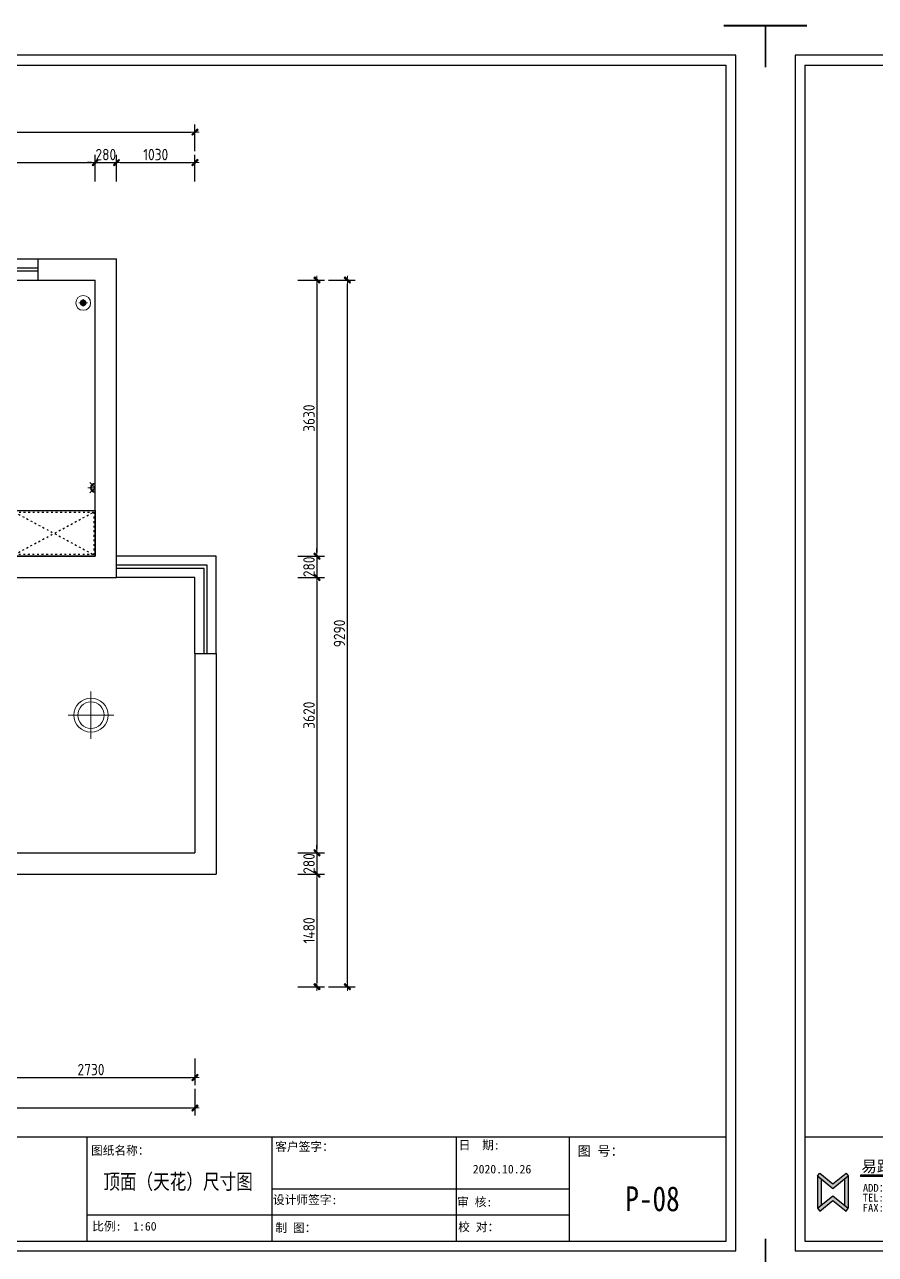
# Model space of a CAD drawing. Header units: millimetres. Extents: x -58733 to 427521, y -235734 to 553534.
# Drawn here: x 263192 to 274368, y -205360 to -189192 of the extents above; entities that cross this region are included whole.
import ezdxf

# ---------------------------------------------------------------- set-up
doc = ezdxf.new("R2010")
doc.units = ezdxf.units.MM
doc.linetypes.add('ACAD_ISO03W100', pattern=[30, 12, -18])
for name, color, linetype in [('00-墙体', 7, 'Continuous'), ('02-柜体（落地、到顶）', 1, 'Continuous'), ('02-活动家具', 1, 'Continuous'), ('图框', 251, 'Continuous'), ('目录文字', 8, 'Continuous')]:
    doc.layers.add(name, color=color, linetype=linetype)
for name, color, linetype, lineweight in [('3.（平）顶-灯具', 1, 'Continuous', 5), ('墙体', 7, 'Continuous', 30), ('顶-灯具', 1, 'Continuous', 5)]:
    doc.layers.add(name, color=color, linetype=linetype, lineweight=lineweight)
doc.styles.add('-仿宋_GB2312', font='simsun.ttc', dxfattribs={"width": 0.8})
doc.styles.add('CCD_DIM', font='ARCHS.SHX')
doc.styles.add('宋体', font='simsun.ttc', dxfattribs={"height": 120})
doc.styles.add('英文', font='simhei.ttf')
doc.styles.add('黑体', font='simhei.ttf')
doc.dimstyles.new('海龍1：50', dxfattribs={"dimscale": 50, "dimtxt": 3, "dimasz": 1, "dimexe": 2, "dimexo": 2, "dimgap": 0.6, "dimtad": 1, "dimdec": 0, "dimrnd": 5, "dimdsep": 46, "dimtxsty": 'CCD_DIM', "dimblk": 'WS-cj', "dimcen": 1, "dimclrd": 242, "dimclre": 242, "dimclrt": 2, "dimadec": 0, "dimazin": 2, "dimtfac": 1, "dimtdec": 0, "dimtix": 1, "dimtmove": 2, "dimatfit": 3, "dimldrblk": 'CCD_Leader_Arrow', "dimfxl": 5, "dimfxlon": 1, "dimtolj": 1, "dimarcsym": 0})

# ---------------------------------------------------------------- blocks, each defined once
blk = doc.blocks.new('图框1比60')
h = blk.add_hatch(color=8)
h.paths.add_polyline_path([(162213, 45056), (162434, 45236), (162401, 45277), (162213, 45124), (162025, 45277), (161992, 45236)])
h.paths.add_polyline_path([(162213, 44882), (162401, 44729), (162434, 44770), (162213, 44950), (161992, 44770), (162025, 44729)])
h = blk.add_hatch(color=8)
h.paths.add_polyline_path([(162044, 45193), (161992, 45236), (161992, 44770), (162044, 44813)])
h.paths.add_polyline_path([(162434, 45236), (162381, 45193), (162381, 44813), (162434, 44770)])
blk.add_hatch(color=8).paths.add_polyline_path([(162610, 45245), (162610, 45227), (166263, 45227), (166263, 45245)])
at = {"color": 8}
for p, q in [((176692, 45797), (176692, 44297)), ((161992, 45236), (162025, 45277)), ((161992, 45236), (161992, 44770)), ((161992, 45236), (162213, 45056)), ((162025, 45277), (162213, 45124)), ((162213, 45124), (162401, 45277)), ((162213, 45056), (162434, 45236)), ((162401, 45277), (162434, 45236)), ((162434, 45236), (162434, 44770)), ((166263, 45245), (162610, 45245)), ((166263, 45227), (162610, 45227)), ((162044, 45193), (162044, 44813)), ((162381, 45193), (162381, 44813)), ((161992, 44770), (162213, 44950)), ((162025, 44729), (162213, 44882)), ((162213, 44950), (162434, 44770)), ((162213, 44882), (162401, 44729)), ((161992, 44770), (162025, 44729)), ((162401, 44729), (162434, 44770))]:
    blk.add_line(p, q, dxfattribs=at)
at = {"layer": '图框', "color": 121}
for p, q in [((161670, 61389), (161670, 44157)), ((186038, 61389), (161670, 61389)), ((186038, 44157), (186038, 61389)), ((161670, 44157), (186038, 44157))]:
    blk.add_line(p, q, dxfattribs=at)
at = {"layer": '图框', "color": 8}
for p, q in [((161809, 61249), (161809, 44297)), ((161809, 61249), (161809, 45797)), ((161809, 61249), (185898, 61249)), ((185898, 44297), (185898, 61249)), ((185898, 45797), (185898, 61249)), ((161809, 45797), (185898, 45797)), ((161809, 45797), (185898, 45797)), ((176692, 45797), (176692, 44297)), ((179360, 44297), (179360, 45797)), ((182010, 45797), (182010, 44297)), ((183644, 44297), (183644, 45797)), ((182010, 45047), (179360, 45047)), ((183644, 45047), (182010, 45047)), ((179360, 44672), (176692, 44672)), ((182010, 44672), (179360, 44672)), ((183644, 44672), (182010, 44672)), ((161809, 44297), (185898, 44297))]:
    blk.add_line(p, q, dxfattribs=at)
at = {"layer": '图框', "color": 121, "const_width": 28.3}
for points in [[(161841, 61818), (161241, 61818), (161241, 61217)], [(185866, 61818), (186467, 61818), (186467, 61217)], [(161841, 43728), (161241, 43728), (161241, 44329)], [(185866, 43728), (186467, 43728), (186467, 44329)]]:
    blk.add_lwpolyline(points, dxfattribs=at)
at = {"layer": '目录文字', "color": 8}
blk.add_line((162610, 45245), (162610, 45227), dxfattribs=at)
at = {"layer": '目录文字', "color": 8, "width": 0.999898}
for s, height, style, p in [('客户签字：', 123.8, '宋体', (179405, 45596)), ('日  期:', 123.8, '宋体', (182048, 45618)), ('图纸名称：', 123.3, '黑体', (176753, 45540)), ('图 号：', 139.1, '宋体', (183761, 45526)), ('易路I荣昕', 164.1, '黑体', (162621, 45292)), ('2020.10.26', 123.8, '宋体', (182251, 45272)), ('ADD：沪太路2899弄36号', 111.72, '英文', (162644, 45007)), ('TEL:56775390', 111.72, '英文', (162641, 44867)), ('设计师签字:', 123.8, '宋体', (179372, 44829)), ('审 核:', 123.8, '宋体', (182025, 44798)), ('FAX:66301538', 111.72, '英文', (162642, 44721)), ('比例:  1:60', 123.8, '宋体', (176769, 44448)), ('制 图：', 123.8, '宋体', (179407, 44425)), ('校 对：', 123.8, '宋体', (182041, 44438))]:
    blk.add_text(s, height=height, dxfattribs=dict(at, style=style)).set_placement(p)
blk = doc.blocks.new('WS-cj')
blk.add_hatch(color=1).paths.add_polyline_path([(0.59, 0.82), (-0.82, -0.59), (-0.59, -0.82), (0.82, 0.59)])
at = {"color": 1, "linetype": 'ByBlock', "lineweight": 0}
for p, q in [((-1.1, 0), (0, 0)), ((0, 0), (1.1, 0))]:
    blk.add_line(p, q, dxfattribs=at)
at = {"color": 1}
blk.add_lwpolyline([(0.59, 0.82), (-0.82, -0.59), (-0.59, -0.82), (0.82, 0.59)], close=True, dxfattribs=at)
blk = doc.blocks.new('*D1077')
at = {"color": 242, "lineweight": -2}
for p, q in [((237933, -191256), (237933, -190906)), ((241113, -191256), (241113, -190906)), ((237983, -191006), (241063, -191006))]:
    blk.add_line(p, q, dxfattribs=at)
at = {"layer": 'Defpoints', "color": 0}
for p in [(241113, -191006), (237933, -191406), (241113, -191406)]:
    blk.add_point(p, dxfattribs=at)
at = {"color": 242, "lineweight": -2, "xscale": 50, "yscale": 50, "zscale": 50, "rotation": 180}
blk.add_blockref('WS-cj', (237933, -191006), dxfattribs=at)
at = {"color": 242, "lineweight": -2, "xscale": 50, "yscale": 50, "zscale": 50}
blk.add_blockref('WS-cj', (241113, -191006), dxfattribs=at)
at = {"color": 2, "insert": (239523, -190901), "char_height": 150, "attachment_point": 5, "style": 'CCD_DIM'}
blk.add_mtext('\\A1;3180', dxfattribs=at)
blk = doc.blocks.new('CCD_Leader_Arrow')
at = {"color": 1, "linetype": 'ByBlock'}
blk.add_line((0, 0), (-1, 0), dxfattribs=at)
for points in [[(-0.86, 0.67), (-0.6, 0.85), (-0.24, 0), (0, 0)], [(-0.86, -0.67), (-0.6, -0.85), (-0.24, 0), (0, 0)]]:
    blk.add_solid(points, dxfattribs=at)
blk = doc.blocks.new('*D1078')
at = {"color": 242, "lineweight": -2}
for p, q in [((241113, -191256), (241113, -190906)), ((241393, -191256), (241393, -190906)), ((241063, -191006), (241013, -191006)), ((241113, -191006), (241393, -191006)), ((241443, -191006), (241493, -191006))]:
    blk.add_line(p, q, dxfattribs=at)
at = {"layer": 'Defpoints', "color": 0}
for p in [(241393, -191006), (241113, -191406), (241393, -191406)]:
    blk.add_point(p, dxfattribs=at)
at = {"color": 242, "lineweight": -2, "xscale": 50, "yscale": 50, "zscale": 50}
blk.add_blockref('WS-cj', (241113, -191006), dxfattribs=at)
at = {"color": 242, "lineweight": -2, "xscale": 50, "yscale": 50, "zscale": 50, "rotation": 180}
blk.add_blockref('WS-cj', (241393, -191006), dxfattribs=at)
at = {"color": 2, "insert": (241253, -190901), "char_height": 150, "attachment_point": 5, "style": 'CCD_DIM'}
blk.add_mtext('\\A1;280', dxfattribs=at)
blk = doc.blocks.new('*D1079')
at = {"color": 242, "lineweight": -2}
for p, q in [((241393, -191256), (241393, -190906)), ((242423, -191256), (242423, -190906)), ((241443, -191006), (242373, -191006))]:
    blk.add_line(p, q, dxfattribs=at)
at = {"layer": 'Defpoints', "color": 0}
for p in [(242423, -191006), (241393, -191406), (242423, -191406)]:
    blk.add_point(p, dxfattribs=at)
at = {"color": 242, "lineweight": -2, "xscale": 50, "yscale": 50, "zscale": 50, "rotation": 180}
blk.add_blockref('WS-cj', (241393, -191006), dxfattribs=at)
at = {"color": 242, "lineweight": -2, "xscale": 50, "yscale": 50, "zscale": 50}
blk.add_blockref('WS-cj', (242423, -191006), dxfattribs=at)
at = {"color": 2, "insert": (241908, -190901), "char_height": 150, "attachment_point": 5, "style": 'CCD_DIM'}
blk.add_mtext('\\A1;1030', dxfattribs=at)
blk = doc.blocks.new('*D1080')
at = {"color": 242, "lineweight": -2}
for p, q in [((234773, -190856), (234773, -190506)), ((234823, -190606), (242373, -190606)), ((242423, -190856), (242423, -190506))]:
    blk.add_line(p, q, dxfattribs=at)
at = {"layer": 'Defpoints', "color": 0}
for p in [(242423, -190606), (234773, -191406), (242423, -191406)]:
    blk.add_point(p, dxfattribs=at)
at = {"color": 242, "lineweight": -2, "xscale": 50, "yscale": 50, "zscale": 50, "rotation": 180}
blk.add_blockref('WS-cj', (234773, -190606), dxfattribs=at)
at = {"color": 242, "lineweight": -2, "xscale": 50, "yscale": 50, "zscale": 50}
blk.add_blockref('WS-cj', (242423, -190606), dxfattribs=at)
at = {"color": 2, "insert": (238598, -190501), "char_height": 150, "attachment_point": 5, "style": 'CCD_DIM'}
blk.add_mtext('\\A1;7650', dxfattribs=at)
blk = doc.blocks.new('*D1087')
at = {"color": 242, "lineweight": -2}
for p, q in [((239693, -202785), (239693, -203135)), ((242423, -202785), (242423, -203135)), ((239743, -203035), (242373, -203035))]:
    blk.add_line(p, q, dxfattribs=at)
at = {"layer": 'Defpoints', "color": 0}
for p in [(239693, -202635), (242423, -202635), (242423, -203035)]:
    blk.add_point(p, dxfattribs=at)
at = {"color": 242, "lineweight": -2, "xscale": 50, "yscale": 50, "zscale": 50, "rotation": 180}
blk.add_blockref('WS-cj', (239693, -203035), dxfattribs=at)
at = {"color": 242, "lineweight": -2, "xscale": 50, "yscale": 50, "zscale": 50}
blk.add_blockref('WS-cj', (242423, -203035), dxfattribs=at)
at = {"color": 2, "insert": (241058, -202930), "char_height": 150, "attachment_point": 5, "style": 'CCD_DIM'}
blk.add_mtext('\\A1;2730', dxfattribs=at)
blk = doc.blocks.new('*D1088')
at = {"color": 242, "lineweight": -2}
for p, q in [((234773, -203185), (234773, -203535)), ((242423, -203185), (242423, -203535)), ((234823, -203435), (242373, -203435))]:
    blk.add_line(p, q, dxfattribs=at)
at = {"layer": 'Defpoints', "color": 0}
for p in [(234773, -202635), (242423, -202635), (242423, -203435)]:
    blk.add_point(p, dxfattribs=at)
at = {"color": 242, "lineweight": -2, "xscale": 50, "yscale": 50, "zscale": 50, "rotation": 180}
blk.add_blockref('WS-cj', (234773, -203435), dxfattribs=at)
at = {"color": 242, "lineweight": -2, "xscale": 50, "yscale": 50, "zscale": 50}
blk.add_blockref('WS-cj', (242423, -203435), dxfattribs=at)
at = {"color": 2, "insert": (238598, -203330), "char_height": 150, "attachment_point": 5, "style": 'CCD_DIM'}
blk.add_mtext('\\A1;7650', dxfattribs=at)
blk = doc.blocks.new('*D1093')
at = {"color": 242, "lineweight": -2}
for p, q in [((243777, -192551), (244127, -192551)), ((244027, -192601), (244027, -196131)), ((243777, -196181), (244127, -196181))]:
    blk.add_line(p, q, dxfattribs=at)
at = {"layer": 'Defpoints', "color": 0}
for p in [(243627, -192551), (243627, -196181), (244027, -196181)]:
    blk.add_point(p, dxfattribs=at)
at = {"color": 242, "lineweight": -2, "xscale": 50, "yscale": 50, "zscale": 50}
for p, rotation in [((244027, -192551), 90), ((244027, -196181), 270)]:
    blk.add_blockref('WS-cj', p, dxfattribs=dict(at, rotation=rotation))
at = {"color": 2, "insert": (243922, -194366), "char_height": 150, "attachment_point": 5, "rotation": 90, "style": 'CCD_DIM'}
blk.add_mtext('\\A1;3630', dxfattribs=at)
blk = doc.blocks.new('*D1094')
at = {"color": 242, "lineweight": -2}
for p, q in [((244027, -196131), (244027, -196081)), ((243777, -196181), (244127, -196181)), ((244027, -196181), (244027, -196461)), ((243777, -196461), (244127, -196461)), ((244027, -196511), (244027, -196561))]:
    blk.add_line(p, q, dxfattribs=at)
at = {"layer": 'Defpoints', "color": 0}
for p in [(243627, -196181), (243627, -196461), (244027, -196461)]:
    blk.add_point(p, dxfattribs=at)
at = {"color": 242, "lineweight": -2, "xscale": 50, "yscale": 50, "zscale": 50}
for p, rotation in [((244027, -196181), 270), ((244027, -196461), 90)]:
    blk.add_blockref('WS-cj', p, dxfattribs=dict(at, rotation=rotation))
at = {"color": 2, "insert": (243922, -196321), "char_height": 150, "attachment_point": 5, "rotation": 90, "style": 'CCD_DIM'}
blk.add_mtext('\\A1;280', dxfattribs=at)
blk = doc.blocks.new('*D1095')
at = {"color": 242, "lineweight": -2}
for p, q in [((243777, -196461), (244127, -196461)), ((244027, -196511), (244027, -200031)), ((243777, -200081), (244127, -200081))]:
    blk.add_line(p, q, dxfattribs=at)
at = {"layer": 'Defpoints', "color": 0}
for p in [(243627, -196461), (243627, -200081), (244027, -200081)]:
    blk.add_point(p, dxfattribs=at)
at = {"color": 242, "lineweight": -2, "xscale": 50, "yscale": 50, "zscale": 50}
for p, rotation in [((244027, -196461), 90), ((244027, -200081), 270)]:
    blk.add_blockref('WS-cj', p, dxfattribs=dict(at, rotation=rotation))
at = {"color": 2, "insert": (243922, -198271), "char_height": 150, "attachment_point": 5, "rotation": 90, "style": 'CCD_DIM'}
blk.add_mtext('\\A1;3620', dxfattribs=at)
blk = doc.blocks.new('*D1096')
at = {"color": 242, "lineweight": -2}
for p, q in [((244027, -200031), (244027, -199981)), ((243777, -200081), (244127, -200081)), ((244027, -200081), (244027, -200361)), ((243777, -200361), (244127, -200361)), ((244027, -200411), (244027, -200461))]:
    blk.add_line(p, q, dxfattribs=at)
at = {"layer": 'Defpoints', "color": 0}
for p in [(243627, -200081), (243627, -200361), (244027, -200361)]:
    blk.add_point(p, dxfattribs=at)
at = {"color": 242, "lineweight": -2, "xscale": 50, "yscale": 50, "zscale": 50}
for p, rotation in [((244027, -200081), 270), ((244027, -200361), 90)]:
    blk.add_blockref('WS-cj', p, dxfattribs=dict(at, rotation=rotation))
at = {"color": 2, "insert": (243922, -200221), "char_height": 150, "attachment_point": 5, "rotation": 90, "style": 'CCD_DIM'}
blk.add_mtext('\\A1;280', dxfattribs=at)
blk = doc.blocks.new('*D1097')
at = {"color": 242, "lineweight": -2}
for p, q in [((243777, -200361), (244127, -200361)), ((244027, -200411), (244027, -201791)), ((243777, -201841), (244127, -201841))]:
    blk.add_line(p, q, dxfattribs=at)
at = {"layer": 'Defpoints', "color": 0}
for p in [(243627, -200361), (243627, -201841), (244027, -201841)]:
    blk.add_point(p, dxfattribs=at)
at = {"color": 242, "lineweight": -2, "xscale": 50, "yscale": 50, "zscale": 50}
for p, rotation in [((244027, -200361), 90), ((244027, -201841), 270)]:
    blk.add_blockref('WS-cj', p, dxfattribs=dict(at, rotation=rotation))
at = {"color": 2, "insert": (243922, -201101), "char_height": 150, "attachment_point": 5, "rotation": 90, "style": 'CCD_DIM'}
blk.add_mtext('\\A1;1480', dxfattribs=at)
blk = doc.blocks.new('*D1098')
at = {"color": 242, "lineweight": -2}
for p, q in [((244177, -192551), (244527, -192551)), ((244427, -201791), (244427, -192601)), ((244177, -201841), (244527, -201841))]:
    blk.add_line(p, q, dxfattribs=at)
at = {"layer": 'Defpoints', "color": 0}
for p in [(243627, -192551), (244427, -192551), (243627, -201841)]:
    blk.add_point(p, dxfattribs=at)
at = {"color": 242, "lineweight": -2, "xscale": 50, "yscale": 50, "zscale": 50}
for p, rotation in [((244427, -192551), 90), ((244427, -201841), 270)]:
    blk.add_blockref('WS-cj', p, dxfattribs=dict(at, rotation=rotation))
at = {"color": 2, "insert": (244322, -197196), "char_height": 150, "attachment_point": 5, "rotation": 90, "style": 'CCD_DIM'}
blk.add_mtext('\\A1;9290', dxfattribs=at)
blk = doc.blocks.new('tgtyhtyhtyyt')
at = {"layer": '顶-灯具', "color": 1}
for p, q in [((115365.1, -81633), (115365.1, -81506.9)), ((115304.1, -81569.9), (115426.1, -81569.9))]:
    blk.add_line(p, q, dxfattribs=at)
blk.add_ellipse((115365.1, -81570.1), major_axis=(-0.1, 45.3), ratio=1, start_param=4.709425, end_param=10.99261, dxfattribs=at)
at = {"layer": '顶-灯具', "color": 251}
blk.add_ellipse((115365.1, -81570.1), major_axis=(0, 35.2), ratio=1, start_param=4.711289314510791, end_param=10.99447462169037, dxfattribs=at)
blk = doc.blocks.new('bvfsdshg')
at = {"layer": '3.（平）顶-灯具', "color": 1}
for p, q in [((404693, 33682), (404693, 33423)), ((404693, 33552), (404787, 33646)), ((404693, 33552), (404787, 33458)), ((404693, 33552), (404826, 33552))]:
    blk.add_line(p, q, dxfattribs=at)
blk.add_arc((404693, 33552), 84.8, 270, 90, dxfattribs=at)
at = {"layer": '3.（平）顶-灯具', "color": 251}
blk.add_arc((404693, 33552), 64.8, 270, 90, dxfattribs=at)
blk = doc.blocks.new('天花图')
at = {"layer": '顶-灯具'}
h = blk.add_hatch(dxfattribs=at)
h.set_pattern_fill('ACAD_ISO07W100', color=251, scale=1.091461, style=0)
h.set_pattern_definition([(0, (121034.4825, -187842.7524), (0, 5.45730332), [0.54573033, -3.274382])])
edge = h.paths.add_edge_path()
edge.add_ellipse((240955.7, -192850.6), major_axis=(27.4, 0), ratio=1, start_angle=0, end_angle=360)
at = {"color": 12}
for p, q in [((238683.4, -192270.6), (240363.4, -192270.6)), ((238683.4, -192550.6), (240363.4, -192550.6))]:
    blk.add_line(p, q, dxfattribs=at)
for p, q in [((240363.4, -192270.6), (241393.4, -192270.6)), ((240363.4, -192550.6), (240363.4, -192270.6)), ((241393.4, -196460.6), (241393.4, -192270.6)), ((240363.4, -192550.6), (241113.4, -192550.6)), ((241113.4, -196180.6), (241113.4, -192550.6)), ((238803.4, -196180.6), (241113.4, -196180.6)), ((239693.4, -196460.6), (241393.4, -196460.6)), ((242423.4, -197460.6), (242423.4, -200080.6)), ((242423.4, -197460.6), (242703.4, -197460.6)), ((242703.4, -197460.6), (242703.4, -200360.6)), ((239693.4, -200080.6), (242423.4, -200080.6)), ((239413.4, -200360.6), (242703.4, -200360.6))]:
    blk.add_line(p, q)
for points in [[(242703.4, -197460.6), (242703.4, -196180.6), (241393.4, -196180.6)], [(242423.4, -197460.6), (242423.4, -196460.6), (241393.4, -196460.6)]]:
    blk.add_lwpolyline(points, dxfattribs=at)
at = {"layer": '00-墙体', "color": 42}
for p, q in [((238683.4, -192390.6), (240363.4, -192390.6)), ((238683.4, -192430.6), (240363.4, -192430.6))]:
    blk.add_line(p, q, dxfattribs=at)
for points in [[(242583.4, -197460.6), (242583.4, -196300.6), (241393.4, -196300.6)], [(242543.4, -197460.6), (242543.4, -196340.6), (241393.4, -196340.6)]]:
    blk.add_lwpolyline(points, dxfattribs=at)
at = {"layer": '02-活动家具', "color": 251, "linetype": 'ACAD_ISO03W100', "ltscale": 2}
for p, q in [((240053.4, -196160.6), (241093.4, -195600.6)), ((240053.4, -195600.6), (241093.4, -196160.6))]:
    blk.add_line(p, q, dxfattribs=at)
at = {"layer": '02-活动家具'}
blk.add_lwpolyline([(241113.4, -195580.6), (241113.4, -196180.6), (240033.4, -196180.6), (240033.4, -195580.6)], close=True, dxfattribs=at)
at = {"layer": '02-活动家具', "color": 251, "linetype": 'ACAD_ISO03W100', "ltscale": 2}
blk.add_lwpolyline([(241093.4, -195600.6), (241093.4, -196160.6), (240053.4, -196160.6), (240053.4, -195600.6)], close=True, dxfattribs=at)
at = {"layer": '顶-灯具', "color": 251}
for p, q in [((241014.3, -192850.6), (240897.1, -192850.6)), ((240955.7, -192899.4), (240955.7, -192801.7))]:
    blk.add_line(p, q, dxfattribs=at)
at = {"layer": '顶-灯具', "color": 1}
for radius in [97, 36.3]:
    blk.add_circle((240955.7, -192850.6), radius, dxfattribs=at)
at = {"layer": '顶-灯具', "color": 251}
blk.add_circle((240955.7, -192850.6), 27.4, dxfattribs=at)
at = {"layer": '02-柜体（落地、到顶）', "color": 1, "xscale": 4.943776927364935, "yscale": 4.943776927364935, "zscale": 4.943776927364935}
blk.add_blockref('tgtyhtyhtyyt', (-329281.2, 204993.7), dxfattribs=at)
at = {"layer": '顶-灯具', "color": 1, "xscale": 0.7324562564005865, "yscale": 0.7324562564005865, "zscale": 0.7324562553862717, "rotation": 180}
blk.add_blockref('bvfsdshg', (537533.4, -170704.9), dxfattribs=at)
for base, p1, p2, picture, middle in [((242423.4, -190605.6), (234773.4, -191405.6), (242423.4, -191405.6), '*D1080', (238598.4, -190500.6)), ((241113.4, -191005.6), (237933.4, -191405.6), (241113.4, -191405.6), '*D1077', (239523.4, -190900.6)), ((241393.4, -191005.6), (241113.4, -191405.6), (241393.4, -191405.6), '*D1078', (241253.4, -190900.6)), ((242423.4, -191005.6), (241393.4, -191405.6), (242423.4, -191405.6), '*D1079', (241908.4, -190900.6)), ((242423.4, -203435.2), (234773.4, -202635.2), (242423.4, -202635.2), '*D1088', (238598.4, -203330.2)), ((242423.4, -203035.2), (239693.4, -202635.2), (242423.4, -202635.2), '*D1087', (241058.4, -202930.2))]:
    dim = blk.add_linear_dim(base=base, p1=p1, p2=p2, dimstyle='海龍1：50')
    dim.commit()
    dim.dimension.update_dxf_attribs({"geometry": picture, "text_midpoint": middle})
for base, p1, p2, picture, middle in [((244027.3, -196180.6), (243627.3, -192550.6), (243627.3, -196180.6), '*D1093', (243922.3, -194365.6)), ((244427.3, -192550.6), (243627.3, -201840.6), (243627.3, -192550.6), '*D1098', (244322.3, -197195.6)), ((244027.3, -196460.6), (243627.3, -196180.6), (243627.3, -196460.6), '*D1094', (243922.3, -196320.6)), ((244027.3, -200080.6), (243627.3, -196460.6), (243627.3, -200080.6), '*D1095', (243922.3, -198270.6)), ((244027.3, -200360.6), (243627.3, -200080.6), (243627.3, -200360.6), '*D1096', (243922.3, -200220.6)), ((244027.3, -201840.6), (243627.3, -200360.6), (243627.3, -201840.6), '*D1097', (243922.3, -201100.6))]:
    dim = blk.add_linear_dim(base=base, p1=p1, p2=p2, angle=90, dimstyle='海龍1：50')
    dim.commit()
    dim.dimension.update_dxf_attribs({"geometry": picture, "text_midpoint": middle})

msp = doc.modelspace()

# ---------------------------------------------------------------- block references
msp.add_blockref('天花图', (23006.2, 0))
at = {"layer": '墙体', "color": 0, "xscale": 0.9120113186390109, "yscale": 0.9120113186390109, "zscale": 0.9120113186390109}
for p in [(102864.9, -245583.6), (125871.1, -245583.6)]:
    msp.add_blockref('图框1比60', p, dxfattribs=at)

# ---------------------------------------------------------------- texts
at = {"layer": '目录文字', "insert": (264225.6, -204302.7), "char_height": 200, "width": 2602.75, "attachment_point": 1, "style": '-仿宋_GB2312'}
msp.add_mtext('顶面（天花）尺寸图', dxfattribs=at)
at = {"layer": '目录文字', "insert": (271083.8, -204463.5), "char_height": 327.869, "attachment_point": 1, "style": '-仿宋_GB2312'}
msp.add_mtext('{\\fNSimSun|b0|i0|c134|p49;P-08}', dxfattribs=at)

doc.saveas('drawing.dxf')
